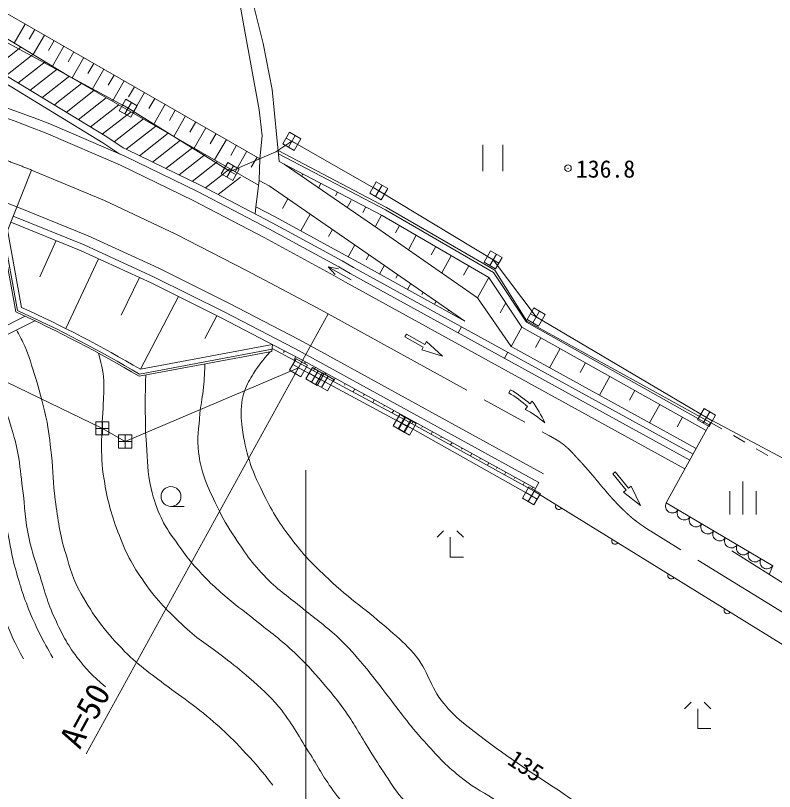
# Model space of a CAD drawing. Units: millimetres, scale not verified. Extents: x 40000 to 680000, y 20000 to 380000.
# Drawn here: x 286292 to 343769, y 263149 to 321884 of the extents above; entities that cross this region are included whole.
import ezdxf
from ezdxf.enums import TextEntityAlignment as Align

# ---------------------------------------------------------------- set-up
doc = ezdxf.new("R2010")
doc.units = ezdxf.units.MM
doc.header["$LTSCALE"] = 1000
doc.header["$PDMODE"] = 32
doc.header["$PDSIZE"] = 500
doc.linetypes.add('CHAIN', pattern=[18.5, 12, -1.5, 3.5, -1.5])
for name, color, linetype, lineweight in [('M-BGD', 7, 'Continuous', 13), ('M-BMK', 2, 'CHAIN', 13), ('M-BMK-ROW', 30, 'Continuous', 13), ('M-STR-HTXT', 7, 'Continuous', 13), ('M-STR-STRC', 7, 'Continuous', 13), ('M-WORK', 1, 'Continuous', 13)]:
    doc.layers.add(name, color=color, linetype=linetype, lineweight=lineweight)
doc.styles.add('ＭＳ ゴシック', font='')
doc.styles.get('ＭＳ ゴシック').set_extended_font_data('MS Gothic')

msp = doc.modelspace()

# ---------------------------------------------------------------- linework, layer by layer
at = {"layer": 'M-BGD'}
for p, q in [((276719, 327152), (304805, 311045)), ((305050, 319761), (303870, 324526)), ((303644, 320836), (303341, 322529)), ((287026, 321240), (286195, 319791)), ((287751, 320825), (287335, 320100)), ((304732, 314748), (303644, 320836)), ((290322, 317301), (284983, 320516)), ((288476, 320409), (287629, 318934)), ((289213, 319986), (288790, 319248)), ((289951, 319563), (289090, 318061)), ((305730, 316285), (305050, 319761)), ((282721, 319054), (293197, 312691)), ((286692, 319487), (284643, 317886)), ((287609, 318935), (285557, 317331)), ((290702, 319132), (290272, 318381)), ((282499, 318580), (292916, 312253)), ((288526, 318382), (286471, 316776)), ((291454, 318702), (290576, 317172)), ((289443, 317830), (287385, 316221)), ((292218, 318263), (291780, 317498)), ((292983, 317824), (292098, 316281)), ((290291, 317224), (288298, 315666)), ((290361, 317278), (290291, 317224)), ((290322, 317301), (304703, 309040)), ((293755, 317382), (293313, 316610)), ((291297, 316741), (289560, 315383)), ((294527, 316939), (293641, 315394)), ((292233, 316203), (290126, 314556)), ((295299, 316496), (294856, 315724)), ((296072, 316053), (295185, 314507)), ((306260, 310827), (305730, 316285)), ((293169, 315666), (291040, 314001)), ((296845, 315610), (296401, 314837)), ((289560, 315383), (289212, 315111)), ((294105, 315128), (291953, 313446)), ((297618, 315167), (296730, 313620)), ((295041, 314590), (292867, 312891)), ((298391, 314723), (297948, 313950)), ((299165, 314279), (298277, 312731)), ((304963, 312777), (304732, 314748)), ((295977, 314053), (293754, 312315)), ((299939, 313836), (299495, 313062)), ((296913, 313515), (294665, 311758)), ((300713, 313392), (299824, 311842)), ((293197, 312691), (294433, 311858)), ((297849, 312977), (295673, 311276)), ((301487, 312947), (301043, 312173)), ((302262, 312503), (301373, 310953)), ((304805, 311045), (304963, 312777)), ((292916, 312253), (294183, 311399)), ((298785, 312440), (296675, 310791)), ((299721, 311902), (297677, 310305)), ((303037, 312059), (302593, 311283)), ((321687, 312095), (321687, 310095)), ((323187, 312095), (323187, 310095)), ((293966, 311492), (294002, 311521)), ((300656, 311364), (298680, 309819)), ((303812, 311614), (302923, 310063)), ((306184, 311660), (314395, 307359)), ((306205, 311423), (314299, 307184)), ((301592, 310827), (299682, 309333)), ((304588, 311169), (304143, 310394)), ((304805, 311045), (304746, 309400)), ((287498, 310190), (273686, 275410)), ((302528, 310289), (300674, 308839)), ((313741, 305752), (306636, 310633)), ((306636, 310633), (314058, 306746)), ((303323, 309641), (301646, 308330)), ((308010, 309790), (308063, 309886)), ((304502, 307399), (304746, 309400)), ((304746, 309400), (305503, 308985)), ((312605, 304105), (305503, 308985)), ((309235, 308847), (309417, 309177)), ((310535, 308241), (310684, 308513)), ((306514, 307283), (306917, 308014)), ((311416, 307349), (311706, 307875)), ((304438, 306868), (304502, 307399)), ((312588, 306982), (312816, 307397)), ((314395, 307359), (322585, 302605)), ((307897, 305579), (308601, 306856)), ((313534, 305893), (314016, 306768)), ((314058, 306746), (322132, 302058)), ((314299, 307184), (322484, 302432)), ((286753, 299792), (285697, 305655)), ((309993, 305147), (310293, 305694)), ((321287, 300522), (313741, 305752)), ((315069, 305445), (315366, 305986)), ((286307, 299445), (285254, 305290)), ((286441, 299549), (285387, 305400)), ((288144, 302113), (289359, 304851)), ((316042, 304157), (316641, 305246)), ((311476, 303626), (311977, 304536)), ((317764, 303759), (318113, 304392)), ((320318, 298761), (312605, 304105)), ((312851, 303387), (313069, 303784)), ((318576, 302401), (319294, 303706)), ((290108, 298187), (292572, 303479)), ((312286, 303181), (320318, 298761)), ((309976, 302855), (310752, 302706)), ((309976, 302855), (310508, 302270)), ((311720, 301876), (309976, 302855)), ((311899, 302823), (337599, 288681)), ((313865, 302312), (314232, 302978)), ((320221, 302222), (320616, 302939)), ((322585, 302605), (325016, 298744)), ((294293, 299211), (295678, 302052)), ((311648, 302367), (337348, 288226)), ((315096, 301996), (315248, 302274)), ((321287, 300522), (322132, 302058)), ((324631, 298302), (322132, 302058)), ((324980, 298679), (322484, 302432)), ((315986, 301145), (316232, 301592)), ((317073, 300771), (317168, 300944)), ((295749, 295103), (298623, 300620)), ((318010, 300031), (318141, 300269)), ((323822, 296832), (321287, 300522)), ((319061, 299539), (319098, 299606)), ((323000, 299382), (323413, 300133)), ((287022, 299119), (280916, 296101)), ((309961, 299301), (291641, 266008)), ((300632, 297432), (301549, 299162)), ((281312, 295575), (287745, 298782)), ((338831, 290912), (324980, 298679)), ((325016, 298744), (338925, 291090)), ((319826, 297867), (320077, 298323)), ((323822, 296832), (324631, 298302)), ((338587, 290476), (324631, 298302)), ((325677, 296754), (326081, 297489)), ((305727, 296620), (295684, 294735)), ((305758, 296982), (295749, 295103)), ((305714, 296465), (305758, 296982)), ((316110, 291114), (305732, 296670)), ((317409, 297200), (317292, 296990)), ((318633, 296109), (317409, 297200)), ((323822, 296832), (337840, 289119)), ((326737, 295229), (327533, 296675)), ((305714, 296465), (295656, 294577)), ((306587, 296382), (306659, 296514)), ((307371, 295792), (307521, 296064)), ((308274, 296234), (325911, 286529)), ((318633, 296109), (317060, 296570)), ((323331, 295939), (323581, 296394)), ((308033, 295796), (325670, 286091)), ((308171, 295541), (308246, 295679)), ((329044, 294865), (329449, 295600)), ((308851, 295000), (308998, 295265)), ((309728, 294696), (309798, 294825)), ((310375, 294184), (310512, 294432)), ((330510, 293153), (331289, 294568)), ((311204, 293895), (311269, 294015)), ((311862, 293388), (311989, 293619)), ((312649, 293111), (312711, 293222)), ((323779, 293558), (323642, 293325)), ((332779, 292770), (333184, 293506)), ((313348, 292592), (313466, 292807)), ((325250, 292483), (325427, 292687)), ((314173, 292284), (314230, 292386)), ((314828, 291800), (314937, 291997)), ((325073, 292279), (324896, 292075)), ((334312, 291061), (335074, 292446)), ((315657, 291478), (315709, 291572)), ((336393, 290744), (336798, 291480)), ((325560, 285890), (316110, 291114)), ((316313, 291002), (316414, 291184)), ((317060, 290709), (317111, 290801)), ((335572, 284998), (338925, 291090)), ((338925, 291090), (339791, 290590)), ((317758, 290203), (317860, 290389)), ((318495, 289918), (318546, 290011)), ((319246, 289381), (319349, 289569)), ((340656, 290090), (341522, 289590)), ((320068, 289050), (320120, 289145)), ((342388, 289089), (343254, 288589)), ((320752, 288548), (320857, 288739)), ((321454, 288286), (321507, 288382)), ((322037, 287838), (322144, 288032)), ((322721, 287587), (322774, 287685)), ((323322, 287127), (323430, 287323)), ((324079, 286838), (324134, 286936)), ((324725, 286352), (324835, 286551)), ((325416, 286101), (325471, 286201)), ((325670, 286091), (325560, 285890)), ((325911, 286529), (325670, 286091)), ((332903, 286260), (332717, 286108)), ((333634, 284792), (332903, 286260)), ((341376, 284121), (341376, 286621)), ((333634, 284792), (332345, 285805)), ((340376, 284121), (340376, 285871)), ((342376, 284121), (342376, 285871)), ((335572, 284998), (343633, 280239)), ((298065, 284728), (299065, 284728)), ((318716, 282890), (318216, 282390)), ((320216, 282390), (319716, 282890)), ((319216, 280890), (319216, 282390)), ((320216, 280890), (319216, 280890)), ((343633, 280239), (343373, 279573)), ((337454, 269905), (336954, 269405)), ((338954, 269405), (338454, 269905)), ((337954, 267905), (337954, 269405)), ((338954, 267905), (337954, 267905))]:
    msp.add_line(p, q, dxfattribs=at)
for points in [[(288882, 313675), (294564, 311235), (300084, 308561), (305474, 305738), (310771, 302850), (311648, 302367)], [(294433, 311858), (294780, 311709), (300318, 309025), (305719, 306197), (311021, 303306), (311899, 302823)], [(306184, 311660), (306260, 310827), (306636, 310633)], [(304502, 307399), (305955, 306638), (311261, 303744), (312286, 303181)], [(286114, 306705), (291482, 304530), (296801, 302085), (302093, 299449), (307388, 296699), (308274, 296234)], [(285929, 306240), (291273, 304076), (296575, 301639), (301857, 299009), (307147, 296261), (308033, 295796)], [(317292, 296990), (315893, 297766), (315777, 297556), (317176, 296780), (317060, 296570)], [(332717, 286108), (331707, 287349), (331520, 287197), (332531, 285957), (332345, 285805)]]:
    msp.add_lwpolyline(points, dxfattribs=at)
msp.add_circle((298065, 285478), 750, dxfattribs=at)
for centre, radius, start, end in [((250680, 217484), 103500, 68.33998, 112.56015), ((247979, 214424), 93761, 59.37039, 65.57308), ((247979, 214424), 93261, 59.25488, 65.73407), ((247979, 214424), 93411, 59.28964, 65.68562), ((319071, 285572), 9000, 48.17756, 59.47902), ((319231, 285791), 9000, 48.03382, 59.64873), ((318168, 287366), 9000, 24.21284, 36.24099), ((320562, 284187), 9000, 49.76267, 61.21596), ((336030, 284751), 520, 151.69644, 327.19709), ((336926, 284222), 520, 151.69644, 327.19709), ((337822, 283694), 520, 151.69644, 327.19709), ((338717, 283165), 520, 151.69644, 327.19709), ((339613, 282636), 520, 151.69644, 327.19709), ((340508, 282107), 520, 151.69644, 327.19709), ((341404, 281579), 520, 151.69644, 327.19709), ((342300, 281050), 520, 151.69644, 327.19709), ((343195, 280521), 520, 151.69644, 327.19709)]:
    msp.add_arc(centre, radius, start, end, dxfattribs=at)
for points, knots in [([(286355, 298089), (286604, 297670), (286667, 297533), (286847, 297166), (287285, 296275), (287420, 295724), (287712, 294775), (288102, 293508), (288318, 292793), (288597, 291496), (288836, 290384), (288886, 289745), (289015, 288615), (289165, 287294), (289114, 286541), (289298, 285225), (289523, 283623), (289621, 282707), (290092, 281160), (290462, 279942), (290624, 279222), (291255, 278117), (292252, 276370), (292951, 275450), (294332, 273987), (295548, 272700), (296417, 272172), (297816, 271087), (298637, 270450), (299148, 270162), (299961, 269514), (301528, 268264), (302378, 267511), (303735, 266036), (304569, 265129), (304863, 264797), (305775, 263631)], [0, 0, 0, 0, 1, 1, 1, 2, 2, 2, 3, 3, 3, 4, 4, 4, 5, 5, 5, 6, 6, 6, 7, 7, 7, 8, 8, 8, 9, 9, 9, 10, 10, 10, 11, 11, 11, 12, 12, 12, 12]), ([(283561, 296696), (284049, 295881), (284175, 295611), (284522, 294892), (285281, 293317), (285465, 292330), (285985, 290660), (286214, 289925), (286318, 289504), (286467, 288749), (286670, 287719), (286682, 287125), (286821, 286084), (287019, 284593), (286996, 283733), (287327, 282265), (287556, 281251), (287748, 280698), (288067, 279709), (288511, 278332), (288674, 277523), (289284, 276212), (289832, 275033), (290155, 274361), (290940, 273325), (291679, 272349), (292047, 272009), (293105, 271060)], [0, 0, 0, 0, 1, 1, 1, 2, 2, 2, 3, 3, 3, 4, 4, 4, 5, 5, 5, 6, 6, 6, 7, 7, 7, 8, 8, 8, 9, 9, 9, 9]), ([(292585, 296326), (292842, 295224), (292969, 294855), (292989, 293892), (293000, 293372), (292958, 293081), (292937, 292560), (292892, 291439), (292821, 290811), (292815, 289689), (292809, 288548), (292817, 287901), (292997, 286774), (293250, 285192), (293486, 284309), (294047, 282808), (294638, 281226), (295079, 280359), (296052, 278980), (297074, 277531), (297808, 276830), (299097, 275613), (300167, 274603), (300920, 274218), (302074, 273305), (302828, 272709), (303270, 272398), (303989, 271760), (304912, 270941), (305460, 270499), (306243, 269544), (307252, 268314), (307623, 267481), (308490, 266146), (309222, 265019), (309539, 264325), (310335, 263243), (311160, 262120), (311684, 261532), (312658, 260536), (314039, 259125), (314851, 258365), (316379, 257116), (317408, 256275), (318058, 255899), (319123, 255104), (320022, 254432), (320564, 254101), (321409, 253362), (322808, 252137), (323510, 251355), (324746, 249965), (326001, 248554), (326527, 247612), (327801, 246218), (328844, 245078), (329459, 244457), (330656, 243480), (331604, 242705), (332167, 242297), (333237, 241701), (334499, 240998), (335226, 240612), (336597, 240157), (337840, 239743), (338558, 239538), (339857, 239363), (341606, 239127), (342610, 239146), (344372, 239233), (346341, 239332), (347442, 239533), (349367, 239958), (351302, 240386), (351997, 240631), (354226, 241416)], [0, 0, 0, 0, 1, 1, 1, 2, 2, 2, 3, 3, 3, 4, 4, 4, 5, 5, 5, 6, 6, 6, 7, 7, 7, 8, 8, 8, 9, 9, 9, 10, 10, 10, 11, 11, 11, 12, 12, 12, 13, 13, 13, 14, 14, 14, 15, 15, 15, 16, 16, 16, 17, 17, 17, 18, 18, 18, 19, 19, 19, 20, 20, 20, 21, 21, 21, 22, 22, 22, 23, 23, 23, 24, 24, 24, 25, 25, 25, 25]), ([(305570, 296438), (304953, 295711), (304739, 295485), (304326, 294794), (304026, 294292), (303841, 294012), (303644, 293462), (303522, 293124), (303473, 292924), (303430, 292568), (303342, 291843), (303352, 291421), (303457, 290698), (303745, 288721), (304111, 287612), (304992, 285819), (305689, 284400), (306157, 283633), (307106, 282369), (308103, 281040), (308771, 280372), (309986, 279239), (311717, 277624), (312854, 276910), (314629, 275343), (315373, 274686), (315803, 274325), (316461, 273583), (317603, 272297), (317606, 271112), (318729, 269808), (319226, 269231), (319505, 268895), (320102, 268422), (322695, 266368), (324219, 265299), (327000, 263508), (328132, 262779), (328703, 262245), (329934, 261699), (331942, 260809), (333158, 260536), (335240, 259836), (337032, 259235), (338104, 259087), (339846, 258354), (341071, 257839), (341703, 257429), (342854, 256766), (344221, 255978), (344934, 255450), (346260, 254596), (347644, 253703), (348383, 253146), (349795, 252298), (351839, 251070), (352612, 250736), (355216, 249490)], [0, 0, 0, 0, 1, 1, 1, 2, 2, 2, 3, 3, 3, 4, 4, 4, 5, 5, 5, 6, 6, 6, 7, 7, 7, 8, 8, 8, 9, 9, 9, 10, 10, 10, 11, 11, 11, 12, 12, 12, 13, 13, 13, 14, 14, 14, 15, 15, 15, 16, 16, 16, 17, 17, 17, 18, 18, 18, 19, 19, 19, 19]), ([(281765, 295801), (282035, 295588), (282137, 295504), (282322, 295265), (282523, 295009), (282567, 294820), (282721, 294533), (283011, 293993), (283272, 293731), (283455, 293145), (283697, 292372), (283721, 291909), (283892, 291116), (284222, 289583), (284406, 288724), (284736, 287192), (285102, 285492), (285307, 284540), (285673, 282840), (285911, 281733), (285972, 281094), (286283, 280004), (286682, 278606), (286916, 277819), (287485, 276480), (288037, 275181), (288292, 274727), (289125, 273261)], [0, 0, 0, 0, 1, 1, 1, 2, 2, 2, 3, 3, 3, 4, 4, 4, 5, 5, 5, 6, 6, 6, 7, 7, 7, 8, 8, 8, 9, 9, 9, 9]), ([(300633, 295511), (300591, 294540), (300583, 294268), (300498, 293476), (300426, 292807), (300312, 292441), (300261, 291770), (300174, 290611), (300019, 289950), (300160, 288796), (300242, 288125), (300325, 287749), (300536, 287106), (300811, 286268), (301037, 285822), (301414, 285024), (301869, 284063), (302151, 283533), (302733, 282644), (303636, 281266), (304148, 280473), (305303, 279299), (306291, 278295), (306984, 277885), (308067, 276984), (309132, 276096), (309798, 275678), (310804, 274723), (311585, 273981), (311973, 273513), (312672, 272694), (313357, 271892), (313681, 271393), (314336, 270566), (315462, 269145), (316019, 268286), (317238, 266946), (318233, 265853), (318785, 265221), (319930, 264287), (320862, 263527), (321482, 263233), (322491, 262580), (323705, 261795), (324459, 261465), (325621, 260606), (326652, 259844), (327108, 259267), (328078, 258429), (329141, 257511), (329704, 256954), (330821, 256102), (331466, 255610), (331812, 255305), (332515, 254901), (333874, 254118), (334672, 253724), (336142, 253177), (337912, 252519), (338975, 252368), (340791, 251849), (341422, 251669), (341787, 251604), (342406, 251387), (343711, 250931), (344289, 250334), (345530, 249726), (345999, 249496), (346250, 249336), (346739, 249152), (348633, 248439), (349670, 247905), (351658, 247526), (352921, 247286), (353417, 247215), (354926, 247127)], [0, 0, 0, 0, 1, 1, 1, 2, 2, 2, 3, 3, 3, 4, 4, 4, 5, 5, 5, 6, 6, 6, 7, 7, 7, 8, 8, 8, 9, 9, 9, 10, 10, 10, 11, 11, 11, 12, 12, 12, 13, 13, 13, 14, 14, 14, 15, 15, 15, 16, 16, 16, 17, 17, 17, 18, 18, 18, 19, 19, 19, 20, 20, 20, 21, 21, 21, 22, 22, 22, 23, 23, 23, 24, 24, 24, 25, 25, 25, 25]), ([(280115, 294776), (280416, 294305), (280492, 294150), (280712, 293737), (281297, 292640), (281543, 291973), (281886, 290778), (282368, 289094), (282427, 288098), (282815, 286389), (283146, 284929), (283319, 284107), (283695, 282657), (284354, 280117), (284459, 278599), (285474, 276179), (285974, 274986), (286164, 274532), (286899, 273190)], [0, 0, 0, 0, 1, 1, 1, 2, 2, 2, 3, 3, 3, 4, 4, 4, 5, 5, 5, 6, 6, 6, 6]), ([(296160, 294672), (296120, 293301), (296105, 292931), (296120, 291816), (296133, 290886), (296131, 290364), (296202, 289437), (296302, 288125), (296259, 287369), (296560, 286088), (296779, 285159), (296966, 284648), (297365, 283782), (297745, 282957), (298096, 282566), (298617, 281822), (299020, 281247), (299233, 280911), (299696, 280384), (300536, 279429), (301042, 278920), (301998, 278082), (302920, 277274), (303492, 276888), (304443, 276115), (305622, 275155), (306339, 274681), (307446, 273639), (308318, 272819), (308748, 272298), (309532, 271394), (310198, 270625), (310569, 270190), (311168, 269369), (311947, 268302), (312263, 267623), (312969, 266507), (313433, 265773), (313677, 265350), (314162, 264630), (314683, 263855), (314927, 263380), (315537, 262673), (316132, 261982), (316530, 261649), (317234, 261068), (317852, 260559), (318218, 260293), (318902, 259877), (319574, 259469), (319993, 259315), (320707, 258986), (321342, 258694), (321735, 258609), (322350, 258277), (323157, 257841), (323624, 257599), (324328, 257011), (325445, 256080), (325860, 255337), (326860, 254281), (327594, 253506), (327991, 253056), (328753, 252309), (329705, 251375), (330226, 250835), (331247, 249977), (332199, 249177), (332727, 248715), (333760, 248022), (335180, 247069), (335984, 246533), (337510, 245759), (338341, 245338), (338793, 245053), (339683, 244776), (341223, 244297), (342095, 243995), (343697, 243809), (344619, 243701), (345145, 243616), (346071, 243688), (347675, 243813), (348550, 244087), (350143, 244316), (351231, 244473), (351838, 244589), (352933, 244689), (353600, 244750), (353824, 244769), (354642, 244812)], [0, 0, 0, 0, 1, 1, 1, 2, 2, 2, 3, 3, 3, 4, 4, 4, 5, 5, 5, 6, 6, 6, 7, 7, 7, 8, 8, 8, 9, 9, 9, 10, 10, 10, 11, 11, 11, 12, 12, 12, 13, 13, 13, 14, 14, 14, 15, 15, 15, 16, 16, 16, 17, 17, 17, 18, 18, 18, 19, 19, 19, 20, 20, 20, 21, 21, 21, 22, 22, 22, 23, 23, 23, 24, 24, 24, 25, 25, 25, 26, 26, 26, 27, 27, 27, 28, 28, 28, 29, 29, 29, 30, 30, 30, 30])]:
    msp.add_open_spline(points, degree=3, knots=knots, dxfattribs=at)
msp.add_point((328132, 310327), dxfattribs=at)
at = {"layer": 'M-BMK'}
for p, q in [((309961, 299301), (326677, 290102)), ((363931, 264675), (334393, 282855))]:
    msp.add_line(p, q, dxfattribs=at)
msp.add_lwpolyline([(287498, 310190), (293023, 307883), (298443, 305323), (303784, 302594), (309080, 299774), (309961, 299301)], dxfattribs=at)
msp.add_arc((250680, 217484), 99750, 68.33998, 112.56006, dxfattribs=at)
msp.add_open_spline([(326677, 290102), (327318, 289742), (327546, 289627), (328023, 289216), (328409, 288883), (328579, 288647), (328929, 288277), (330446, 286672), (331088, 285570), (332722, 284086), (333058, 283781), (333263, 283628), (333631, 283364), (333922, 283155), (334025, 283087), (334393, 282855)], degree=3, knots=[0, 0, 0, 0, 1, 1, 1, 2, 2, 2, 3, 3, 3, 4, 4, 4, 5, 5, 5, 5], dxfattribs=at)
at = {"layer": 'M-BMK-ROW'}
for p, q in [((294647, 315547), (294147, 314681)), ((295513, 315047), (294647, 315547)), ((295263, 314614), (294397, 315114)), ((294580, 314431), (295080, 315297)), ((295013, 314181), (295513, 315047)), ((294147, 314681), (295013, 314181)), ((307030, 313045), (306530, 312179)), ((307646, 312112), (306780, 312612)), ((306963, 311929), (307463, 312795)), ((307896, 312545), (307030, 313045)), ((307396, 311679), (307896, 312545)), ((306530, 312179), (307396, 311679)), ((302374, 310755), (301874, 309889)), ((303240, 310255), (302374, 310755)), ((302990, 309822), (302124, 310322)), ((302307, 309639), (302807, 310505)), ((302740, 309389), (303240, 310255)), ((301874, 309889), (302740, 309389)), ((313617, 309293), (313117, 308427)), ((313550, 308177), (314050, 309043)), ((314483, 308793), (313617, 309293)), ((313117, 308427), (313983, 307927)), ((314233, 308360), (313367, 308860)), ((313983, 307927), (314483, 308793)), ((322273, 304075), (321773, 303209)), ((322206, 302959), (322706, 303825)), ((323139, 303575), (322273, 304075)), ((321773, 303209), (322639, 302709)), ((322889, 303142), (322023, 303642)), ((322639, 302709), (323139, 303575)), ((325543, 299748), (325043, 298882)), ((326409, 299248), (325543, 299748)), ((326159, 298815), (325293, 299315)), ((325476, 298632), (325976, 299498)), ((325909, 298382), (326409, 299248)), ((325043, 298882), (325909, 298382)), ((307537, 295910), (307037, 295044)), ((308153, 294977), (307287, 295477)), ((307470, 294794), (307970, 295660)), ((308403, 295410), (307537, 295910)), ((307037, 295044), (307903, 294544)), ((307903, 294544), (308403, 295410)), ((308771, 295248), (308271, 294382)), ((308704, 294132), (309204, 294998)), ((309637, 294748), (308771, 295248)), ((308271, 294382), (309137, 293882)), ((309387, 294315), (308521, 294815)), ((309543, 294834), (309043, 293968)), ((309137, 293882), (309637, 294748)), ((310159, 293901), (309293, 294401)), ((309476, 293718), (309976, 294584)), ((310409, 294334), (309543, 294834)), ((309909, 293468), (310409, 294334)), ((309043, 293968), (309909, 293468)), ((338446, 292145), (337946, 291279)), ((339312, 291645), (338446, 292145)), ((315392, 291696), (314892, 290830)), ((315763, 291497), (315263, 290631)), ((315325, 290580), (315825, 291446)), ((316258, 291196), (315392, 291696)), ((316629, 290997), (315763, 291497)), ((339062, 291212), (338196, 291712)), ((338379, 291029), (338879, 291895)), ((338812, 290779), (339312, 291645)), ((293372, 291136), (292372, 291136)), ((292372, 291136), (292372, 290136)), ((292872, 290136), (292872, 291136)), ((293372, 290136), (293372, 291136)), ((314892, 290830), (315758, 290330)), ((316008, 290763), (315142, 291263)), ((316379, 290564), (315513, 291064)), ((315696, 290381), (316196, 291247)), ((315758, 290330), (316258, 291196)), ((316129, 290131), (316629, 290997)), ((337946, 291279), (338812, 290779)), ((293372, 290636), (292372, 290636)), ((315263, 290631), (316129, 290131)), ((292372, 290136), (293372, 290136)), ((295092, 290144), (294092, 290144)), ((294092, 290144), (294092, 289144)), ((295092, 289644), (294092, 289644)), ((294592, 289144), (294592, 290144)), ((295092, 289144), (295092, 290144)), ((294092, 289144), (295092, 289144)), ((325178, 286214), (324678, 285348)), ((326044, 285714), (325178, 286214)), ((325794, 285281), (324928, 285781)), ((325111, 285098), (325611, 285964)), ((325544, 284848), (326044, 285714)), ((324678, 285348), (325544, 284848))]:
    msp.add_line(p, q, dxfattribs=at)
for points in [[(212822, 328361), (218305, 329868), (230054, 330305), (241425, 331130), (252751, 330713), (257701, 330197), (262303, 330165), (264003, 330068), (266791, 325766), (274286, 324394), (284446, 320484), (294830, 314864), (302557, 310072), (306006, 311565), (307213, 312362), (313800, 308610), (322456, 303392), (325726, 299065), (338629, 291462), (347533, 286702)], [(213509, 292816), (211452, 297275), (218244, 298785), (223971, 299177), (228589, 297460), (234939, 295403), (236255, 299222), (243536, 306028), (252384, 307926), (261374, 307531), (270406, 306725), (279318, 304812), (284234, 303585), (285632, 294122), (292872, 290636), (294592, 289644), (307720, 295227), (308954, 294565), (309726, 294151), (315575, 291013), (315946, 290814), (325361, 285531)]]:
    msp.add_lwpolyline(points, dxfattribs=at)
at = {"layer": 'M-STR-HTXT'}
msp.add_line((308274, 287482), (308274, 255537), dxfattribs=at)
at = {"layer": 'M-STR-STRC'}
for p, q in [((311287, 301710), (336987, 287568)), ((308635, 296891), (326273, 287186))]:
    msp.add_line(p, q, dxfattribs=at)
for points in [[(288605, 312978), (294251, 310554), (299745, 307892), (305119, 305078), (310410, 302193), (311286, 301710)], [(286391, 307402), (291795, 305211), (297141, 302754), (302448, 300110), (307750, 297356), (308635, 296891)]]:
    msp.add_lwpolyline(points, dxfattribs=at)
for radius, start, end in [(102750, 68.33998, 112.56013), (96750, 68.33997, 112.56006)]:
    msp.add_arc((250680, 217484), radius, start, end, dxfattribs=at)
at = {"layer": 'M-WORK'}
for p, q in [((325560, 285890), (346067, 273231)), ((340529, 281377), (350736, 274902))]:
    msp.add_line(p, q, dxfattribs=at)
for centre in [(327432, 284735), (331687, 282108), (335942, 279482), (340196, 276855)]:
    msp.add_arc(centre, 250, 148.31209, 328.31209, dxfattribs=at)

# ---------------------------------------------------------------- texts
at = {"layer": 'M-BGD', "style": 'ＭＳ ゴシック'}
msp.add_text('136.8', height=1320, dxfattribs=at).set_placement((328730, 310273), align=Align.MIDDLE_LEFT)
msp.add_text('A=50', height=1833, rotation=61.177, dxfattribs=at).set_placement((291641, 266008), align=Align.BOTTOM_LEFT)
msp.add_text('135', height=1320, rotation=326.58, dxfattribs=at).set_placement((324180, 266378), align=Align.TOP_LEFT)

doc.saveas('drawing.dxf')
